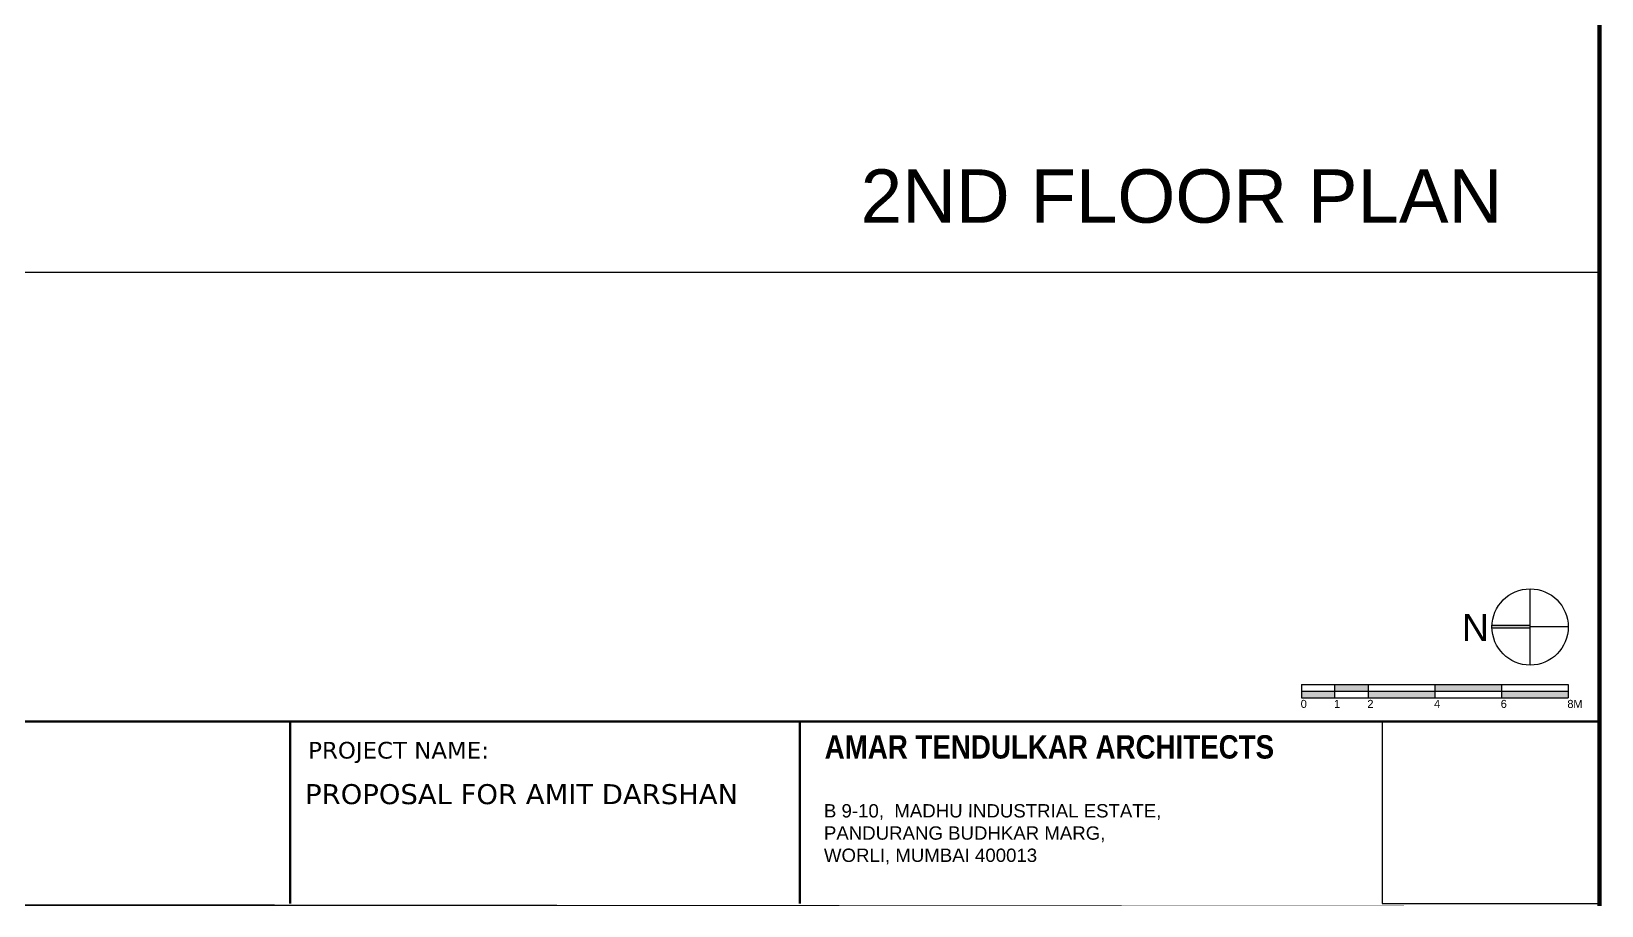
# Model space of a CAD drawing. Header units: inches. Extents: x 27644242 to 29005101, y -955243 to 216979.
# Drawn here: x 28739356 to 28798238, y -158574 to -125797 of the extents above; entities that cross this region are included whole.
import ezdxf

# ---------------------------------------------------------------- set-up
doc = ezdxf.new("R2010")
doc.units = ezdxf.units.IN
doc.header["$MEASUREMENT"] = 0
doc.header["$XCLIPFRAME"] = 0
doc.layers.get('Defpoints').update_dxf_attribs({"color": 8})
doc.layers.add('ATA_FORMAT', color=7, linetype='Continuous', lineweight=50)
doc.layers.add('ATA_FORMAT TEXT', color=7, linetype='Continuous')
doc.layers.add('text', color=7, linetype='Continuous')
doc.styles.add('AMITS', font='arial.ttf')
doc.styles.add('arial', font='arial.ttf')
doc.styles.add('Notes', font='arial.ttf', dxfattribs={"height": 3})
doc.styles.get("Standard").update_dxf_attribs({"font": 'swiss.ttf'})
doc.styles.add('WORKING', font='arial.ttf')
picture_1 = doc.add_image_def('image1.jpg', size_in_pixel=(796, 763))

# ---------------------------------------------------------------- blocks, each defined once
blk = doc.blocks.new('NORTH')
blk.add_hatch(color=256).paths.add_polyline_path([(313536.2000191541, 1906938.207708859), (313536.2000191541, 1906943.886641466, -0.01760348503420178), (313536.600019154, 1906943.886641466), (313536.600019154, 1906938.207708859), (313536.4000191541, 1906938.207708859)])
for p, q in [((313536.200019154, 1906938.207708861), (313536.200019154, 1906943.890162164)), ((313536.600019154, 1906938.207708861), (313536.600019154, 1906943.890162164)), ((313530.7175658499, 1906938.207708861), (313542.0824724581, 1906938.207708861)), ((313536.4000191542, 1906932.525255556), (313536.4000191541, 1906938.207708861))]:
    blk.add_line(p, q)
blk.add_circle((313536.4000191541, 1906938.207708861), 5.682453304156658)
blk = doc.blocks.new('SCALE BAR 1-200_cad-block.com')
at = {"layer": 'ATA_FORMAT TEXT'}
h = blk.add_hatch(color=256, dxfattribs=at)
h.dxf.hatch_style = 1
h.paths.add_polyline_path([(199.9999999999991, 1.13686837721616e-13), (149.9999999999982, 1.13686837721616e-13), (149.9999999999982, -4.999999999999886), (199.9999999999991, -4.999999999999886)])
h.paths.add_polyline_path([(149.9999999999982, 5.000000000000057), (99.99999999999818, 5.000000000000057), (99.99999999999818, 1.13686837721616e-13), (149.9999999999982, 1.13686837721616e-13)])
h.paths.add_polyline_path([(99.99999999999818, 1.13686837721616e-13), (49.99999999999909, 1.13686837721616e-13), (49.99999999999909, -4.999999999999886), (99.99999999999818, -4.999999999999886)])
h.paths.add_polyline_path([(49.99999999999909, 5.000000000000057), (24.99999999999818, 5.000000000000057), (24.99999999999818, 1.13686837721616e-13), (49.99999999999909, 1.13686837721616e-13)])
h.paths.add_polyline_path([(24.99999999999818, 1.13686837721616e-13), (-9.094947017729282e-13, 1.13686837721616e-13), (-9.094947017729282e-13, -4.999999999999886), (24.99999999999818, -4.999999999999886)])
for p, q in [((-9.094947017729282e-13, 5.000000000000057), (-9.094947017729282e-13, -4.999999999999886)), ((-9.094947017729282e-13, 5.000000000000057), (199.9999999999991, 5.000000000000057)), ((-9.094947017729282e-13, 1.13686837721616e-13), (99.99999999999818, 1.13686837721616e-13)), ((49.99999999999909, 5.000000000000057), (49.99999999999909, -4.999999999999886)), ((99.99999999999818, 5.000000000000057), (99.99999999999818, -4.999999999999886)), ((99.99999999999818, 5.000000000000057), (99.99999999999818, -4.999999999999886)), ((99.99999999999818, 5.000000000000057), (99.99999999999818, -4.999999999999886)), ((99.99999999999818, 5.000000000000057), (99.99999999999818, -4.999999999999886)), ((149.9999999999982, 5.000000000000057), (149.9999999999982, -4.999999999999886)), ((199.9999999999991, 5.000000000000057), (199.9999999999991, -4.999999999999886)), ((-9.094947017729282e-13, -4.999999999999886), (199.9999999999991, -4.999999999999886))]:
    blk.add_line(p, q, dxfattribs=at)
for points in [[(24.99999999999818, -4.999999999999886), (24.99999999999818, 5.000000000000057)], [(99.99999999999818, 1.13686837721616e-13), (199.9999999999991, 1.13686837721616e-13)]]:
    blk.add_lwpolyline(points, dxfattribs=at)
at = {"layer": 'ATA_FORMAT TEXT', "char_height": 5.999999999999999, "width": 11.21467780635343, "attachment_point": 1, "style": 'WORKING'}
for s, insert in [('0', (-0.6895203280473652, -6.470079134106527)), ('1', (24.31047967195354, -6.470079134106527)), ('2', (49.31047967195263, -6.470079134106527)), ('4', (99.31047967195354, -6.470079134106527)), ('6', (149.3104796719535, -6.470079134106527)), ('8', (199.3104796719535, -6.470079134106527)), ('M', (203.7874059020724, -6.486601814112646))]:
    blk.add_mtext(s, dxfattribs=dict(at, insert=insert))

msp = doc.modelspace()

# ---------------------------------------------------------------- linework, layer by layer
at = {"layer": 'ATA_FORMAT'}
for p, q in [((28798160.52802448, -151676.2246589012), (28689573.81143887, -151668.0010411527)), ((28749056.91276867, -151668.0415222656, -1.917575e-09), (28749056.57536156, -158497.1930899781, -1.917575e-09)), ((28768177.30027039, -151668.0415222656, -1.917575e-09), (28768176.96286328, -158497.1930899781, -1.917575e-09))]:
    msp.add_line(p, q, dxfattribs=at)
at = {"layer": 'Defpoints', "linetype": 'Continuous', "const_width": 154.4264220221692}
msp.add_lwpolyline([(28798160.52802639, -84247.19307928649), (28798160.52802448, -158497.1930792567), (28689573.81143887, -158497.193076947), (28689573.81144078, -84247.19307698426)], close=True, dxfattribs=at)
at = {"layer": 'Defpoints', "color": 1, "ltscale": 500}
msp.add_lwpolyline([(28689580.45463187, -134819.1766717455), (28798167.17121652, -134819.1766717455), (28798167.17121652, -86523.98061117658), (28689580.45463187, -86523.98061117658)], close=True, dxfattribs=at)

# ---------------------------------------------------------------- block references
at = {"layer": 'ATA_FORMAT TEXT', "xscale": 251.7281605200075, "yscale": 251.7281605200077, "zscale": 251.7281605200075, "rotation": 89.99999999829525}
msp.add_blockref('NORTH', (508825604.0143275, -79074068.41278666), dxfattribs=at)
at = {"layer": 'ATA_FORMAT TEXT', "xscale": 50.00000000000045, "yscale": 50.00000000000045, "zscale": 50.00000000000045}
msp.add_blockref('SCALE BAR 1-200_cad-block.com', (28786987.19832145, -150537.9177251693), dxfattribs=at)

# ---------------------------------------------------------------- texts
at = {"layer": 'ATA_FORMAT TEXT', "insert": (28792999.40276675, -147640.8338078788, -1642.283168638189), "char_height": 1006.912642080031, "width": 698.187881861237, "attachment_point": 1, "style": 'Notes'}
msp.add_mtext('N', dxfattribs=at)
at = {"layer": 'ATA_FORMAT TEXT', "ltscale": 10, "attachment_point": 1, "rotation": 359.99716919179184}
for s, width, heights, insert, char_height in [('{\\fVerdana|b0|i0|c0|p34;PROJECT NAME:}', 9018.00198808685, [0], (28749736.14860279, -152436.3668593254, -1.917575e-09), 625), ('{\\W0.85;\\fArial|b1|i0|c0|p34;AMAR TENDULKAR ARCHITECTS}', 18866.82737044618, [0], (28769104.19775135, -152186.2690760058), 875), ('{\\fVerdana|b0|i0|c0|p34;PROPOSAL FOR AMIT DARSHAN}', 26143.05502451211, [3311.344637702859], (28749619.8916858, -154020.082328276, -1.917575e-09), 750)]:
    msp.add_mtext_dynamic_manual_height_columns(s, width=width, gutter_width=9.687955009770244, heights=heights, dxfattribs=dict(at, insert=insert, char_height=char_height))
at = {"layer": 'ATA_FORMAT TEXT', "ltscale": 10, "insert": (28769075.44567711, -154770.0911713031), "char_height": 500, "attachment_point": 1, "rotation": 359.99716919179184, "style": 'arial'}
msp.add_mtext_dynamic_manual_height_columns('B 9-10,  MADHU INDUSTRIAL ESTATE, \\PPANDURANG BUDHKAR MARG,\\PWORLI, MUMBAI 400013', width=16250.5163098909, gutter_width=9.687955009770244, heights=[0], dxfattribs=at)
at = {"layer": 'text', "ltscale": 100, "insert": (28765574.20029786, -130969.2723549546), "char_height": 2000, "width": 33824.26720622554, "attachment_point": 1, "style": 'AMITS'}
msp.add_mtext('\\pxqc;2ND FLOOR PLAN', dxfattribs=at)

# ---------------------------------------------------------------- pictures from other files: only their frames are drawn
at = {"layer": 'ATA_FORMAT TEXT', "color": 7, "true_color": 0xffffff}
image = msp.add_image(picture_1, insert=(28790012.1508066, -158743.0082370455), size_in_units=(8148.377217879786, 7810.56760960085), rotation=7.248840646235058e-14, dxfattribs=at)
image.set_boundary_path([(-0.500000000003638, 738.4867688631807), (795.5, 72.15889553325678)])

doc.saveas('drawing.dxf')
